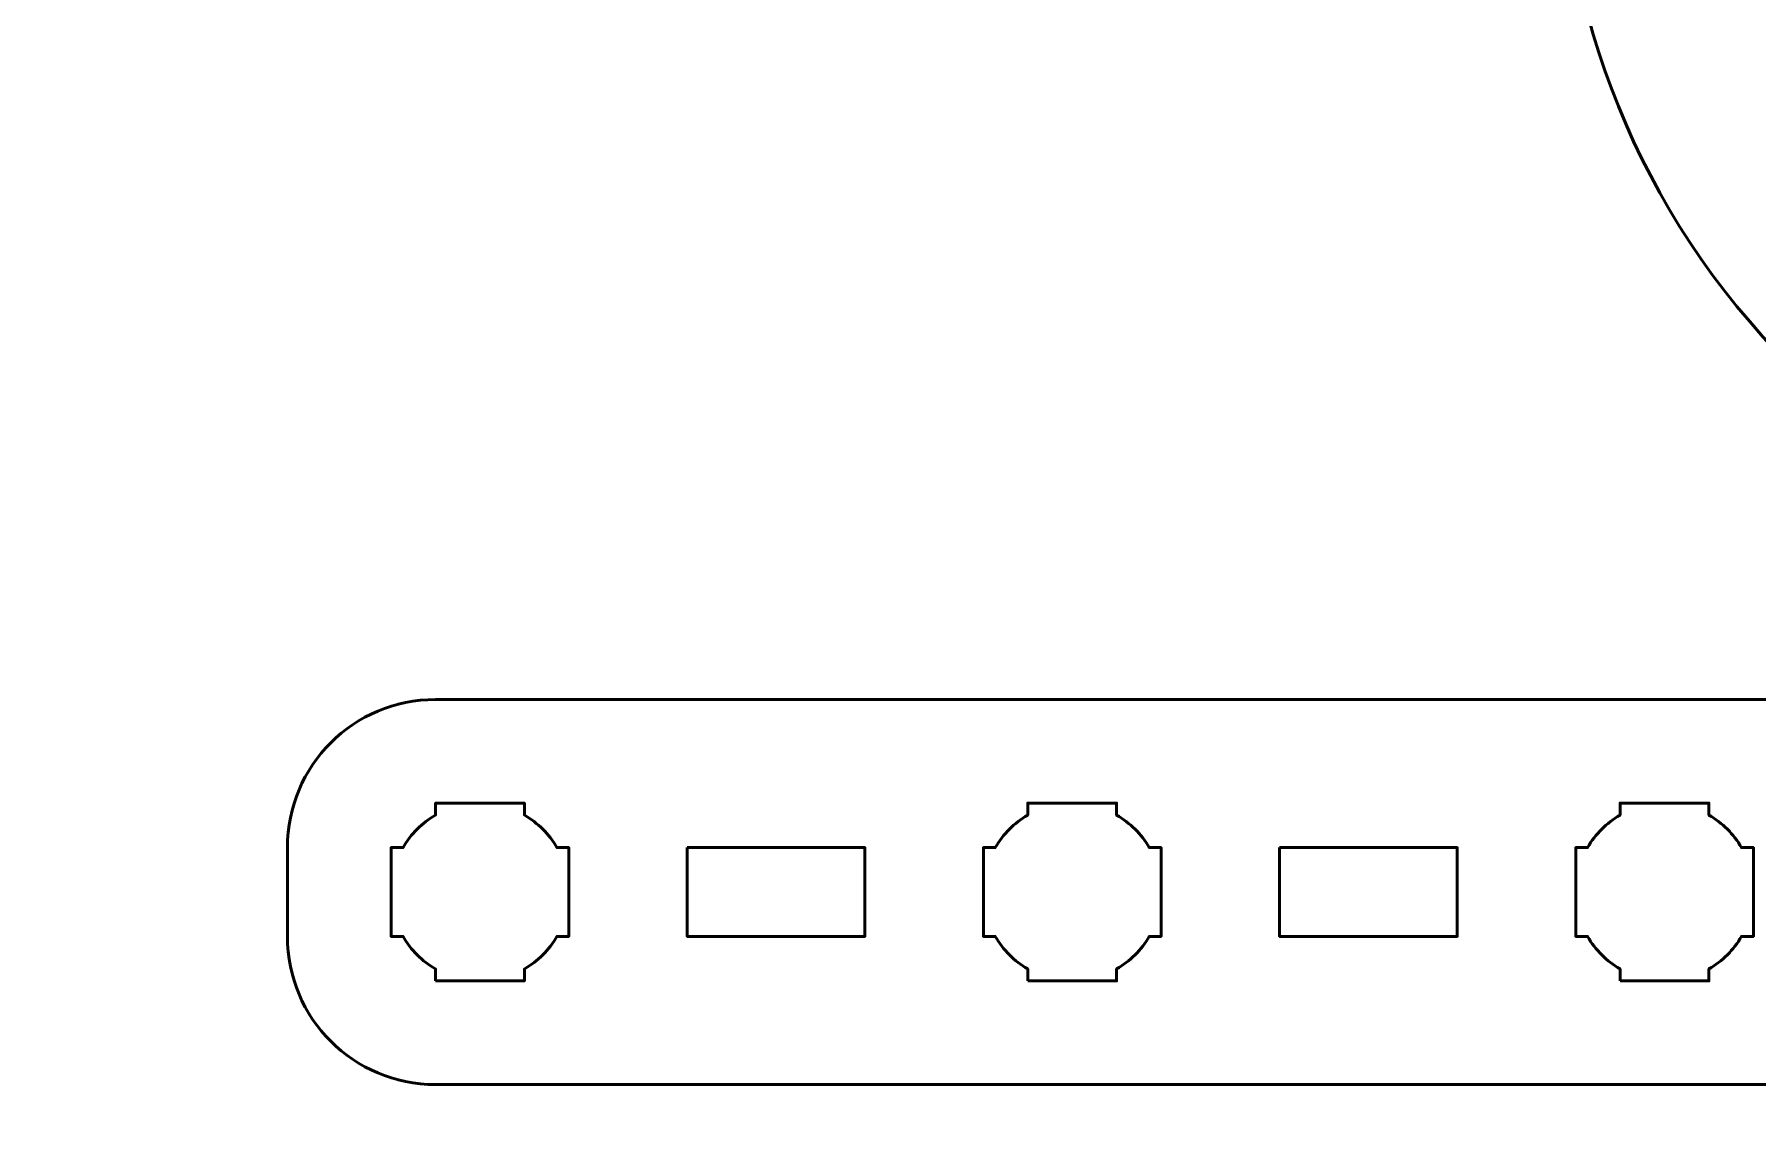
# Model space of a CAD drawing. Header units: centimetres. Extents: x -21 to 0, y -29.7 to 0.
# Drawn here: x -10.95 to -5.14, y -16.52 to -12.85 of the extents above; entities that cross this region are included whole.
import ezdxf

# ---------------------------------------------------------------- set-up
doc = ezdxf.new("R2010")
doc.units = ezdxf.units.CM
doc.header["$MEASUREMENT"] = 0
doc.layers.add('Layer 1', color=7, linetype='Continuous')

msp = doc.modelspace()

# ---------------------------------------------------------------- linework, layer by layer
at = {"layer": 'Layer 1', "color": 1, "lineweight": 53}
msp.add_open_spline([(-21.00003, -29.19995), (-21.00003, -29.19995), (-21.00003, -5.29992), (-21.00003, -5.29992), (-21.00003, -5.29992), (-21.00003, -5.21709), (-20.93286, -5.14992), (-20.85003, -5.14992), (-20.85003, -5.14992), (-20.7672, -5.14992), (-20.70003, -5.08275), (-20.70003, -4.99992), (-20.70003, -4.99992), (-20.70003, -4.91709), (-20.7672, -4.84992), (-20.85003, -4.84992), (-20.85003, -4.84992), (-20.93286, -4.84992), (-21.00003, -4.78275), (-21.00003, -4.69992), (-21.00003, -4.69992), (-21.00003, -4.61709), (-20.93286, -4.54992), (-20.85003, -4.54992), (-20.85003, -4.54992), (-20.7672, -4.54992), (-20.70003, -4.48275), (-20.70003, -4.39992), (-20.70003, -4.39992), (-20.70003, -4.31709), (-20.7672, -4.24992), (-20.85003, -4.24992), (-20.85003, -4.24992), (-20.93286, -4.24992), (-21.00003, -4.18275), (-21.00003, -4.09992), (-21.00003, -4.09992), (-21.00003, -4.01709), (-20.93286, -3.94992), (-20.85003, -3.94992), (-20.85003, -3.94992), (-20.7672, -3.94992), (-20.70003, -3.88275), (-20.70003, -3.79992), (-20.70003, -3.79992), (-20.70003, -3.71709), (-20.7672, -3.64992), (-20.85003, -3.64992), (-20.85003, -3.64992), (-20.93286, -3.64992), (-21.00003, -3.58275), (-21.00003, -3.49992), (-21.00003, -3.49992), (-21.00003, -3.41709), (-20.93286, -3.34992), (-20.85003, -3.34992), (-20.85003, -3.34992), (-20.7672, -3.34992), (-20.70003, -3.28275), (-20.70003, -3.19992), (-20.70003, -3.19992), (-20.70003, -3.11709), (-20.7672, -3.04992), (-20.85003, -3.04992), (-20.85003, -3.04992), (-20.93286, -3.04992), (-21.00003, -2.98275), (-21.00003, -2.89992), (-21.00003, -2.89992), (-21.00003, -2.81709), (-20.93286, -2.74992), (-20.85003, -2.74992), (-20.85003, -2.74992), (-20.7672, -2.74992), (-20.70003, -2.68275), (-20.70003, -2.59992), (-20.70003, -2.59992), (-20.70003, -2.51709), (-20.7672, -2.44992), (-20.85003, -2.44992), (-20.85003, -2.44992), (-20.93286, -2.44992), (-21.00003, -2.38275), (-21.00003, -2.29992), (-21.00003, -2.29992), (-21.00003, -2.21709), (-20.93286, -2.14992), (-20.85003, -2.14992), (-20.85003, -2.14992), (-20.7672, -2.14992), (-20.70003, -2.08275), (-20.70003, -1.99992), (-20.70003, -1.99992), (-20.70003, -1.91709), (-20.7672, -1.84992), (-20.85003, -1.84992), (-20.85003, -1.84992), (-20.93286, -1.84992), (-21.00003, -1.78275), (-21.00003, -1.69992), (-21.00003, -1.69992), (-21.00003, -1.61709), (-20.93286, -1.54992), (-20.85003, -1.54992), (-20.85003, -1.54992), (-20.7672, -1.54992), (-20.70003, -1.48275), (-20.70003, -1.39992), (-20.70003, -1.39992), (-20.70003, -1.31709), (-20.7672, -1.24992), (-20.85003, -1.24992), (-20.85003, -1.24992), (-20.93286, -1.24992), (-21.00003, -1.18275), (-21.00003, -1.09992), (-21.00003, -1.09992), (-21.00003, -1.09992), (-21.00003, -0.49992), (-21.00003, -0.49992), (-21.00003, -0.49992), (-21.00003, -0.22295), (-20.77694, 0.00004), (-20.49994, 0.00004), (-20.49994, 0.00004), (-20.49994, 0.00004), (-0.50008, 0.00004), (-0.50008, 0.00004), (-0.50008, 0.00004), (-0.22294, 0.00004), (0.00002, -0.22295), (0.00002, -0.49992), (0.00002, -0.49992), (0.00002, -0.49992), (0.00002, -29.19995), (0.00002, -29.19995), (0.00002, -29.19995), (0.00002, -29.47695), (-0.22294, -29.70004), (-0.50008, -29.70004), (-0.50008, -29.70004), (-0.50008, -29.70004), (-20.49994, -29.70004), (-20.49994, -29.70004), (-20.49994, -29.70004), (-20.77694, -29.70004), (-21.00003, -29.47695), (-21.00003, -29.19995)], degree=3, knots=[0, 0, 0, 0, 0.027027, 0.027027, 0.027027, 0.027027, 0.0540541, 0.0540541, 0.0540541, 0.0540541, 0.0810811, 0.0810811, 0.0810811, 0.0810811, 0.1081081, 0.1081081, 0.1081081, 0.1081081, 0.1351351, 0.1351351, 0.1351351, 0.1351351, 0.1621622, 0.1621622, 0.1621622, 0.1621622, 0.1891892, 0.1891892, 0.1891892, 0.1891892, 0.2162162, 0.2162162, 0.2162162, 0.2162162, 0.2432432, 0.2432432, 0.2432432, 0.2432432, 0.2702703, 0.2702703, 0.2702703, 0.2702703, 0.2972973, 0.2972973, 0.2972973, 0.2972973, 0.3243243, 0.3243243, 0.3243243, 0.3243243, 0.3513514, 0.3513514, 0.3513514, 0.3513514, 0.3783784, 0.3783784, 0.3783784, 0.3783784, 0.4054054, 0.4054054, 0.4054054, 0.4054054, 0.4324324, 0.4324324, 0.4324324, 0.4324324, 0.4594595, 0.4594595, 0.4594595, 0.4594595, 0.4864865, 0.4864865, 0.4864865, 0.4864865, 0.5135135, 0.5135135, 0.5135135, 0.5135135, 0.5405405, 0.5405405, 0.5405405, 0.5405405, 0.5675676, 0.5675676, 0.5675676, 0.5675676, 0.5945946, 0.5945946, 0.5945946, 0.5945946, 0.6216216, 0.6216216, 0.6216216, 0.6216216, 0.6486486, 0.6486486, 0.6486486, 0.6486486, 0.6756757, 0.6756757, 0.6756757, 0.6756757, 0.7027027, 0.7027027, 0.7027027, 0.7027027, 0.7297297, 0.7297297, 0.7297297, 0.7297297, 0.7567568, 0.7567568, 0.7567568, 0.7567568, 0.7837838, 0.7837838, 0.7837838, 0.7837838, 0.8108108, 0.8108108, 0.8108108, 0.8108108, 0.8378378, 0.8378378, 0.8378378, 0.8378378, 0.8648649, 0.8648649, 0.8648649, 0.8648649, 0.8918919, 0.8918919, 0.8918919, 0.8918919, 0.9189189, 0.9189189, 0.9189189, 0.9189189, 0.9459459, 0.9459459, 0.9459459, 0.9459459, 0.972973, 0.972973, 0.972973, 0.972973, 1, 1, 1, 1], dxfattribs=at)
at = {"layer": 'Layer 1', "color": 3, "lineweight": 53}
for points, knots in [([(-1.27616, -10.22619), (-0.24146, -11.26089), (-0.24146, -12.93913), (-1.27619, -13.97386), (-1.27619, -13.97386), (-2.31089, -15.00856), (-3.98913, -15.00856), (-5.02383, -13.97386), (-5.02383, -13.97386), (-6.05855, -12.93913), (-6.05855, -11.26089), (-5.02385, -10.22619), (-5.02385, -10.22619), (-3.98913, -9.19146), (-2.31089, -9.19146), (-1.27616, -10.22619)], [0, 0, 0, 0, 0.25, 0.25, 0.25, 0.25, 0.5, 0.5, 0.5, 0.5, 0.75, 0.75, 0.75, 0.75, 1, 1, 1, 1]), ([(-9.59998, -15.10001), (-9.59998, -15.10001), (-1.30007, -15.10001), (-1.30007, -15.10001), (-1.30007, -15.10001), (-1.02307, -15.10001), (-0.79997, -15.3231), (-0.79997, -15.6001), (-0.79997, -15.6001), (-0.79997, -15.6001), (-0.79997, -15.90011), (-0.79997, -15.90011), (-0.79997, -15.90011), (-0.79997, -16.17707), (-1.02307, -16.40003), (-1.30007, -16.40003), (-1.30007, -16.40003), (-1.30007, -16.40003), (-9.59998, -16.40003), (-9.59998, -16.40003), (-9.59998, -16.40003), (-9.87698, -16.40003), (-10.10008, -16.17707), (-10.10008, -15.90011), (-10.10008, -15.90011), (-10.10008, -15.90011), (-10.10008, -15.6001), (-10.10008, -15.6001), (-10.10008, -15.6001), (-10.10008, -15.3231), (-9.87698, -15.10001), (-9.59998, -15.10001)], [0, 0, 0, 0, 0.125, 0.125, 0.125, 0.125, 0.25, 0.25, 0.25, 0.25, 0.375, 0.375, 0.375, 0.375, 0.5, 0.5, 0.5, 0.5, 0.625, 0.625, 0.625, 0.625, 0.75, 0.75, 0.75, 0.75, 0.875, 0.875, 0.875, 0.875, 1, 1, 1, 1])]:
    msp.add_open_spline(points, degree=3, knots=knots, dxfattribs=at)
at = {"layer": 'Layer 1', "lineweight": 53}
for points, knots in [([(-9.59998, -16.05004), (-9.59998, -16.05004), (-9.59998, -16.00993), (-9.59998, -16.00993), (-9.59998, -16.00993), (-9.64559, -15.98361), (-9.68352, -15.94558), (-9.70984, -15.90011), (-9.70984, -15.90011), (-9.70984, -15.90011), (-9.75005, -15.90011), (-9.75005, -15.90011), (-9.75005, -15.90011), (-9.75005, -15.90011), (-9.75005, -15.75003), (-9.75005, -15.75003), (-9.75005, -15.75003), (-9.75005, -15.75003), (-9.75005, -15.6001), (-9.75005, -15.6001), (-9.75005, -15.6001), (-9.75005, -15.6001), (-9.70984, -15.6001), (-9.70984, -15.6001), (-9.70984, -15.6001), (-9.68352, -15.55449), (-9.64559, -15.51657), (-9.59998, -15.49025), (-9.59998, -15.49025), (-9.59998, -15.49025), (-9.59998, -15.45003), (-9.59998, -15.45003), (-9.59998, -15.45003), (-9.59998, -15.45003), (-9.45005, -15.45003), (-9.45005, -15.45003), (-9.45005, -15.45003), (-9.45005, -15.45003), (-9.29998, -15.45003), (-9.29998, -15.45003), (-9.29998, -15.45003), (-9.29998, -15.45003), (-9.29998, -15.49025), (-9.29998, -15.49025), (-9.29998, -15.49025), (-9.25451, -15.51657), (-9.21648, -15.55449), (-9.19016, -15.6001), (-9.19016, -15.6001), (-9.19016, -15.6001), (-9.15005, -15.6001), (-9.15005, -15.6001), (-9.15005, -15.6001), (-9.15005, -15.6001), (-9.15005, -15.75003), (-9.15005, -15.75003), (-9.15005, -15.75003), (-9.15005, -15.75003), (-9.15005, -15.90011), (-9.15005, -15.90011), (-9.15005, -15.90011), (-9.15005, -15.90011), (-9.19016, -15.90011), (-9.19016, -15.90011), (-9.19016, -15.90011), (-9.21648, -15.94558), (-9.25451, -15.98361), (-9.29998, -16.00993), (-9.29998, -16.00993), (-9.29998, -16.00993), (-9.29998, -16.05004), (-9.29998, -16.05004), (-9.29998, -16.05004), (-9.29998, -16.05004), (-9.45005, -16.05004), (-9.45005, -16.05004), (-9.45005, -16.05004), (-9.45005, -16.05004), (-9.59998, -16.05004), (-9.59998, -16.05004)], [0, 0, 0, 0, 0.05, 0.05, 0.05, 0.05, 0.1, 0.1, 0.1, 0.1, 0.15, 0.15, 0.15, 0.15, 0.2, 0.2, 0.2, 0.2, 0.25, 0.25, 0.25, 0.25, 0.3, 0.3, 0.3, 0.3, 0.35, 0.35, 0.35, 0.35, 0.4, 0.4, 0.4, 0.4, 0.45, 0.45, 0.45, 0.45, 0.5, 0.5, 0.5, 0.5, 0.55, 0.55, 0.55, 0.55, 0.6, 0.6, 0.6, 0.6, 0.65, 0.65, 0.65, 0.65, 0.7, 0.7, 0.7, 0.7, 0.75, 0.75, 0.75, 0.75, 0.8, 0.8, 0.8, 0.8, 0.85, 0.85, 0.85, 0.85, 0.9, 0.9, 0.9, 0.9, 0.95, 0.95, 0.95, 0.95, 1, 1, 1, 1]), ([(-7.60005, -16.05004), (-7.60005, -16.05004), (-7.60005, -16.00993), (-7.60005, -16.00993), (-7.60005, -16.00993), (-7.64552, -15.98361), (-7.68355, -15.94558), (-7.70987, -15.90011), (-7.70987, -15.90011), (-7.70987, -15.90011), (-7.74998, -15.90011), (-7.74998, -15.90011), (-7.74998, -15.90011), (-7.74998, -15.90011), (-7.74998, -15.75003), (-7.74998, -15.75003), (-7.74998, -15.75003), (-7.74998, -15.75003), (-7.74998, -15.6001), (-7.74998, -15.6001), (-7.74998, -15.6001), (-7.74998, -15.6001), (-7.70987, -15.6001), (-7.70987, -15.6001), (-7.70987, -15.6001), (-7.68355, -15.55449), (-7.64552, -15.51657), (-7.60005, -15.49025), (-7.60005, -15.49025), (-7.60005, -15.49025), (-7.60005, -15.45003), (-7.60005, -15.45003), (-7.60005, -15.45003), (-7.60005, -15.45003), (-7.44998, -15.45003), (-7.44998, -15.45003), (-7.44998, -15.45003), (-7.44998, -15.45003), (-7.30005, -15.45003), (-7.30005, -15.45003), (-7.30005, -15.45003), (-7.30005, -15.45003), (-7.30005, -15.49025), (-7.30005, -15.49025), (-7.30005, -15.49025), (-7.25457, -15.51657), (-7.21654, -15.55449), (-7.19023, -15.6001), (-7.19023, -15.6001), (-7.19023, -15.6001), (-7.14997, -15.6001), (-7.14997, -15.6001), (-7.14997, -15.6001), (-7.14997, -15.6001), (-7.14997, -15.75003), (-7.14997, -15.75003), (-7.14997, -15.75003), (-7.14997, -15.75003), (-7.14997, -15.90011), (-7.14997, -15.90011), (-7.14997, -15.90011), (-7.14997, -15.90011), (-7.19023, -15.90011), (-7.19023, -15.90011), (-7.19023, -15.90011), (-7.21654, -15.94558), (-7.25457, -15.98361), (-7.30005, -16.00993), (-7.30005, -16.00993), (-7.30005, -16.00993), (-7.30005, -16.05004), (-7.30005, -16.05004), (-7.30005, -16.05004), (-7.30005, -16.05004), (-7.44998, -16.05004), (-7.44998, -16.05004), (-7.44998, -16.05004), (-7.44998, -16.05004), (-7.60005, -16.05004), (-7.60005, -16.05004)], [0, 0, 0, 0, 0.05, 0.05, 0.05, 0.05, 0.1, 0.1, 0.1, 0.1, 0.15, 0.15, 0.15, 0.15, 0.2, 0.2, 0.2, 0.2, 0.25, 0.25, 0.25, 0.25, 0.3, 0.3, 0.3, 0.3, 0.35, 0.35, 0.35, 0.35, 0.4, 0.4, 0.4, 0.4, 0.45, 0.45, 0.45, 0.45, 0.5, 0.5, 0.5, 0.5, 0.55, 0.55, 0.55, 0.55, 0.6, 0.6, 0.6, 0.6, 0.65, 0.65, 0.65, 0.65, 0.7, 0.7, 0.7, 0.7, 0.75, 0.75, 0.75, 0.75, 0.8, 0.8, 0.8, 0.8, 0.85, 0.85, 0.85, 0.85, 0.9, 0.9, 0.9, 0.9, 0.95, 0.95, 0.95, 0.95, 1, 1, 1, 1]), ([(-5.60012, -16.05004), (-5.60012, -16.05004), (-5.60012, -16.00993), (-5.60012, -16.00993), (-5.60012, -16.00993), (-5.64559, -15.98361), (-5.68348, -15.94558), (-5.70994, -15.90011), (-5.70994, -15.90011), (-5.70994, -15.90011), (-5.75005, -15.90011), (-5.75005, -15.90011), (-5.75005, -15.90011), (-5.75005, -15.90011), (-5.75005, -15.75003), (-5.75005, -15.75003), (-5.75005, -15.75003), (-5.75005, -15.75003), (-5.75005, -15.6001), (-5.75005, -15.6001), (-5.75005, -15.6001), (-5.75005, -15.6001), (-5.70994, -15.6001), (-5.70994, -15.6001), (-5.70994, -15.6001), (-5.68348, -15.55449), (-5.64559, -15.51657), (-5.60012, -15.49025), (-5.60012, -15.49025), (-5.60012, -15.49025), (-5.60012, -15.45003), (-5.60012, -15.45003), (-5.60012, -15.45003), (-5.60012, -15.45003), (-5.45004, -15.45003), (-5.45004, -15.45003), (-5.45004, -15.45003), (-5.45004, -15.45003), (-5.30011, -15.45003), (-5.30011, -15.45003), (-5.30011, -15.45003), (-5.30011, -15.45003), (-5.30011, -15.49025), (-5.30011, -15.49025), (-5.30011, -15.49025), (-5.2545, -15.51657), (-5.21658, -15.55449), (-5.19026, -15.6001), (-5.19026, -15.6001), (-5.19026, -15.6001), (-5.15004, -15.6001), (-5.15004, -15.6001), (-5.15004, -15.6001), (-5.15004, -15.6001), (-5.15004, -15.75003), (-5.15004, -15.75003), (-5.15004, -15.75003), (-5.15004, -15.75003), (-5.15004, -15.90011), (-5.15004, -15.90011), (-5.15004, -15.90011), (-5.15004, -15.90011), (-5.19026, -15.90011), (-5.19026, -15.90011), (-5.19026, -15.90011), (-5.21658, -15.94558), (-5.2545, -15.98361), (-5.30011, -16.00993), (-5.30011, -16.00993), (-5.30011, -16.00993), (-5.30011, -16.05004), (-5.30011, -16.05004), (-5.30011, -16.05004), (-5.30011, -16.05004), (-5.45004, -16.05004), (-5.45004, -16.05004), (-5.45004, -16.05004), (-5.45004, -16.05004), (-5.60012, -16.05004), (-5.60012, -16.05004)], [0, 0, 0, 0, 0.05, 0.05, 0.05, 0.05, 0.1, 0.1, 0.1, 0.1, 0.15, 0.15, 0.15, 0.15, 0.2, 0.2, 0.2, 0.2, 0.25, 0.25, 0.25, 0.25, 0.3, 0.3, 0.3, 0.3, 0.35, 0.35, 0.35, 0.35, 0.4, 0.4, 0.4, 0.4, 0.45, 0.45, 0.45, 0.45, 0.5, 0.5, 0.5, 0.5, 0.55, 0.55, 0.55, 0.55, 0.6, 0.6, 0.6, 0.6, 0.65, 0.65, 0.65, 0.65, 0.7, 0.7, 0.7, 0.7, 0.75, 0.75, 0.75, 0.75, 0.8, 0.8, 0.8, 0.8, 0.85, 0.85, 0.85, 0.85, 0.9, 0.9, 0.9, 0.9, 0.95, 0.95, 0.95, 0.95, 1, 1, 1, 1]), ([(-8.75003, -15.6001), (-8.75003, -15.6001), (-8.15003, -15.6001), (-8.15003, -15.6001), (-8.15003, -15.6001), (-8.15003, -15.6001), (-8.15003, -15.90011), (-8.15003, -15.90011), (-8.15003, -15.90011), (-8.15003, -15.90011), (-8.75003, -15.90011), (-8.75003, -15.90011), (-8.75003, -15.90011), (-8.75003, -15.90011), (-8.75003, -15.6001), (-8.75003, -15.6001)], [0, 0, 0, 0, 0.25, 0.25, 0.25, 0.25, 0.5, 0.5, 0.5, 0.5, 0.75, 0.75, 0.75, 0.75, 1, 1, 1, 1]), ([(-6.75007, -15.6001), (-6.75007, -15.6001), (-6.15006, -15.6001), (-6.15006, -15.6001), (-6.15006, -15.6001), (-6.15006, -15.6001), (-6.15006, -15.90011), (-6.15006, -15.90011), (-6.15006, -15.90011), (-6.15006, -15.90011), (-6.75007, -15.90011), (-6.75007, -15.90011), (-6.75007, -15.90011), (-6.75007, -15.90011), (-6.75007, -15.6001), (-6.75007, -15.6001)], [0, 0, 0, 0, 0.25, 0.25, 0.25, 0.25, 0.5, 0.5, 0.5, 0.5, 0.75, 0.75, 0.75, 0.75, 1, 1, 1, 1])]:
    msp.add_open_spline(points, degree=3, knots=knots, dxfattribs=at)

doc.saveas('drawing.dxf')
